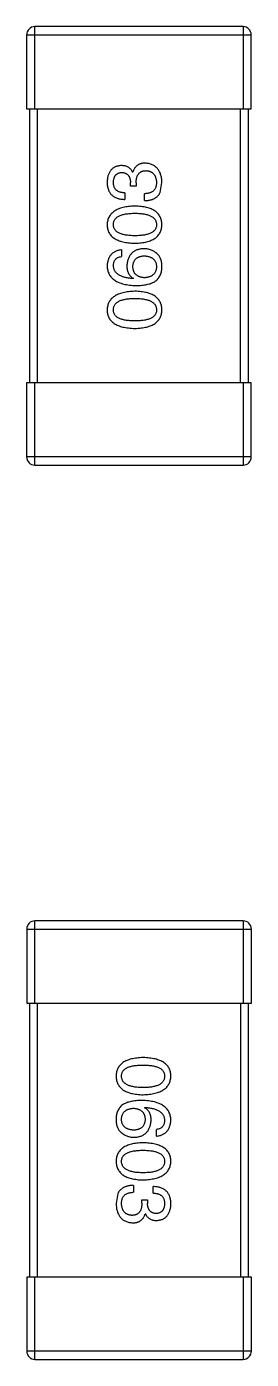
# Model space of a CAD drawing. Header units: inches. Extents: x -36 to 490, y -51 to 98.
# Drawn here: x 399.818 to 400.638, y 5.494 to 10.356 of the extents above; entities that cross this region are included whole.
import ezdxf

# ---------------------------------------------------------------- set-up
doc = ezdxf.new("R2010")
doc.units = ezdxf.units.IN
doc.header["$LTSCALE"] = 1.21
doc.header["$MEASUREMENT"] = 0
doc.layers.get('0').update_dxf_attribs({"linetype": 'CONTINUOUS'})

msp = doc.modelspace()

# ---------------------------------------------------------------- linework, layer by layer
at = {"color": 7, "linetype": 'Continuous'}
for p, q in [((399.8176, 10.3263), (400.6376, 10.3263)), ((399.8176, 10.3263), (399.8176, 10.0563)), ((400.6076, 10.3563), (399.8476, 10.3563)), ((399.8476, 10.0563), (399.8476, 10.3563)), ((400.6076, 10.3563), (400.6076, 10.0563)), ((400.6376, 10.0563), (400.6376, 10.3263)), ((399.8176, 10.0563), (400.6376, 10.0563)), ((399.8276, 10.0563), (399.8276, 9.0563)), ((399.8576, 9.0563), (399.8576, 10.0563)), ((400.5976, 10.0563), (400.5976, 9.0563)), ((400.6276, 9.0563), (400.6276, 10.0563)), ((400.2042, 9.8254), (400.2053, 9.8254)), ((400.1966, 9.774), (400.1966, 9.7871)), ((400.2173, 9.786), (400.2173, 9.774)), ((400.3048, 9.7511), (400.3113, 9.7871)), ((400.1758, 9.75), (400.1758, 9.7259)), ((400.2173, 9.774), (400.1966, 9.774)), ((400.2479, 9.7216), (400.2479, 9.7467)), ((400.1638, 9.5418), (400.1638, 9.5178)), ((400.2075, 9.438), (400.2064, 9.4369)), ((400.6376, 9.0563), (399.8176, 9.0563)), ((399.8176, 9.0563), (399.8176, 8.7863)), ((399.8476, 8.7563), (399.8476, 9.0563)), ((400.6076, 9.0563), (400.6076, 8.7563)), ((400.6376, 8.7863), (400.6376, 9.0563)), ((400.6376, 8.7863), (399.8176, 8.7863)), ((399.8476, 8.7563), (400.6076, 8.7563)), ((399.8178, 7.0636), (400.6378, 7.0636)), ((399.8178, 7.0636), (399.8178, 6.7936)), ((400.6078, 7.0936), (399.8478, 7.0936)), ((399.8478, 6.7936), (399.8478, 7.0936)), ((400.6078, 7.0936), (400.6078, 6.7936)), ((400.6378, 6.7936), (400.6378, 7.0636)), ((399.8178, 6.7936), (400.6378, 6.7936)), ((399.8278, 6.7936), (399.8278, 5.7936)), ((399.8578, 5.7936), (399.8578, 6.7936)), ((400.5978, 6.7936), (400.5978, 5.7936)), ((400.6278, 5.7936), (400.6278, 6.7936)), ((400.2479, 6.4119), (400.249, 6.4129)), ((400.2916, 6.308), (400.2916, 6.3321)), ((400.2075, 6.1283), (400.2075, 6.1032)), ((400.1507, 6.0988), (400.1441, 6.0627)), ((400.2796, 6.0999), (400.2796, 6.1239)), ((400.2381, 6.0758), (400.2588, 6.0758)), ((400.2381, 6.0638), (400.2381, 6.0758)), ((400.2588, 6.0758), (400.2588, 6.0627)), ((400.2512, 6.0245), (400.2501, 6.0245)), ((400.6378, 5.7936), (399.8178, 5.7936)), ((399.8178, 5.7936), (399.8178, 5.5236)), ((399.8478, 5.4936), (399.8478, 5.7936)), ((400.6078, 5.7936), (400.6078, 5.4936)), ((400.6378, 5.5236), (400.6378, 5.7936)), ((400.6378, 5.5236), (399.8178, 5.5236)), ((399.8478, 5.4936), (400.6078, 5.4936))]:
    msp.add_line(p, q, dxfattribs=at)
for centre, start, end in [((399.8476, 10.3263), 90, 180), ((400.6076, 10.3263), 0, 90), ((399.8476, 8.7863), 180, 270), ((400.6076, 8.7863), 270, 0), ((399.8478, 7.0636), 90, 180), ((400.6078, 7.0636), 0, 90), ((399.8478, 5.5236), 180, 270), ((400.6078, 5.5236), 270, 0)]:
    msp.add_arc(centre, 0.03, start, end, dxfattribs=at)
for points, knots in [([(400.1627, 9.8494), (400.1607, 9.8493), (400.1568, 9.8489), (400.1512, 9.8479), (400.1459, 9.8464), (400.1411, 9.8446), (400.1365, 9.8422), (400.1324, 9.8395), (400.1286, 9.8364), (400.1252, 9.8328), (400.1221, 9.8288), (400.1195, 9.8244), (400.1172, 9.8196), (400.1153, 9.8143), (400.1137, 9.8087), (400.1126, 9.8026), (400.1117, 9.7961), (400.1114, 9.7916), (400.1113, 9.7893)], [0, 0, 0, 0, 0.067521, 0.132139, 0.193339, 0.252064, 0.309083, 0.364848, 0.420021, 0.475612, 0.532002, 0.589602, 0.649896, 0.712634, 0.778603, 0.848416, 0.922155, 1, 1, 1, 1]), ([(400.1343, 9.7882), (400.1343, 9.7896), (400.1345, 9.7923), (400.135, 9.7961), (400.1357, 9.7998), (400.1365, 9.8032), (400.1377, 9.8063), (400.139, 9.8092), (400.1406, 9.8118), (400.1424, 9.8142), (400.1444, 9.8164), (400.1467, 9.8182), (400.1492, 9.8199), (400.1519, 9.8213), (400.1548, 9.8224), (400.158, 9.8233), (400.1614, 9.824), (400.1637, 9.8242), (400.1649, 9.8243)], [0, 0, 0, 0, 0.078051, 0.151197, 0.220412, 0.286742, 0.34933, 0.409464, 0.467368, 0.52298, 0.578639, 0.633998, 0.690142, 0.746855, 0.805868, 0.867776, 0.932345, 1, 1, 1, 1]), ([(400.2042, 9.8254), (400.2033, 9.8273), (400.2014, 9.831), (400.1977, 9.836), (400.1934, 9.8402), (400.1884, 9.8436), (400.1828, 9.8462), (400.1767, 9.8481), (400.1699, 9.8492), (400.1651, 9.8494), (400.1627, 9.8494)], [0, 0, 0, 0, 0.125227, 0.244792, 0.361427, 0.478215, 0.59667, 0.722058, 0.856314, 1, 1, 1, 1]), ([(400.1649, 9.8243), (400.1661, 9.8242), (400.1685, 9.8241), (400.172, 9.8236), (400.1753, 9.8227), (400.1783, 9.8216), (400.1811, 9.8203), (400.1837, 9.8186), (400.1861, 9.8167), (400.1882, 9.8145), (400.19, 9.812), (400.1917, 9.8093), (400.1931, 9.8063), (400.1943, 9.803), (400.1952, 9.7994), (400.1959, 9.7955), (400.1964, 9.7914), (400.1965, 9.7886), (400.1966, 9.7871)], [0, 0, 0, 0, 0.067741, 0.131599, 0.192143, 0.249977, 0.306453, 0.361639, 0.416449, 0.471489, 0.527582, 0.584873, 0.644974, 0.70814, 0.77492, 0.845909, 0.920585, 1, 1, 1, 1]), ([(400.2501, 9.8582), (400.2487, 9.8582), (400.2459, 9.8581), (400.2418, 9.8577), (400.2379, 9.8571), (400.2343, 9.8562), (400.2307, 9.855), (400.2274, 9.8536), (400.2243, 9.8519), (400.2214, 9.85), (400.2187, 9.8479), (400.2162, 9.8454), (400.2139, 9.8427), (400.2117, 9.8397), (400.2098, 9.8365), (400.2081, 9.8331), (400.2066, 9.8293), (400.2058, 9.8267), (400.2053, 9.8254)], [0, 0, 0, 0, 0.071215, 0.138707, 0.20396, 0.266995, 0.327734, 0.387609, 0.445602, 0.503345, 0.561136, 0.618597, 0.677672, 0.738255, 0.799989, 0.863961, 0.930555, 1, 1, 1, 1]), ([(400.2173, 9.786), (400.2174, 9.7879), (400.2174, 9.7914), (400.2179, 9.7964), (400.2185, 9.8012), (400.2195, 9.8056), (400.2208, 9.8096), (400.2223, 9.8133), (400.2242, 9.8167), (400.2263, 9.8197), (400.2287, 9.8223), (400.2314, 9.8246), (400.2344, 9.8266), (400.2376, 9.8281), (400.2412, 9.8294), (400.245, 9.8302), (400.2491, 9.8308), (400.252, 9.8308), (400.2534, 9.8309)], [0, 0, 0, 0, 0.082495, 0.159728, 0.232496, 0.300725, 0.365163, 0.425859, 0.483728, 0.538892, 0.592921, 0.646195, 0.699968, 0.754746, 0.811387, 0.870806, 0.933482, 1, 1, 1, 1]), ([(400.3113, 9.7871), (400.3112, 9.7899), (400.311, 9.7952), (400.31, 9.803), (400.3086, 9.8102), (400.3068, 9.8169), (400.3046, 9.8231), (400.3018, 9.8289), (400.2987, 9.8341), (400.2951, 9.8388), (400.291, 9.843), (400.2864, 9.8467), (400.2815, 9.85), (400.2761, 9.8526), (400.2702, 9.8548), (400.2639, 9.8565), (400.2572, 9.8577), (400.2525, 9.858), (400.2501, 9.8582)], [0, 0, 0, 0, 0.078078, 0.151942, 0.221594, 0.28726, 0.350176, 0.409768, 0.467648, 0.523784, 0.578904, 0.634014, 0.689819, 0.746826, 0.805875, 0.867063, 0.931764, 1, 1, 1, 1]), ([(400.2534, 9.8309), (400.2549, 9.8307), (400.2577, 9.8305), (400.2619, 9.8298), (400.2657, 9.8288), (400.2693, 9.8274), (400.2726, 9.8258), (400.2757, 9.8239), (400.2785, 9.8216), (400.2811, 9.8192), (400.2834, 9.8163), (400.2853, 9.8132), (400.2871, 9.8097), (400.2885, 9.806), (400.2897, 9.802), (400.2906, 9.7977), (400.2913, 9.7931), (400.2916, 9.7899), (400.2917, 9.7882)], [0, 0, 0, 0, 0.068514, 0.133941, 0.195994, 0.255362, 0.312994, 0.369441, 0.424687, 0.480522, 0.537148, 0.594801, 0.654411, 0.716817, 0.781981, 0.850498, 0.923306, 1, 1, 1, 1]), ([(400.1113, 9.7893), (400.1114, 9.7868), (400.1116, 9.7819), (400.1125, 9.7748), (400.1138, 9.7682), (400.1157, 9.7621), (400.118, 9.7564), (400.1208, 9.7512), (400.1241, 9.7465), (400.1279, 9.7423), (400.1322, 9.7385), (400.137, 9.7352), (400.1423, 9.7325), (400.1481, 9.7302), (400.1543, 9.7284), (400.1611, 9.727), (400.1683, 9.7262), (400.1732, 9.726), (400.1758, 9.7259)], [0, 0, 0, 0, 0.073232, 0.142595, 0.207997, 0.270074, 0.329156, 0.386529, 0.441846, 0.496976, 0.551877, 0.607941, 0.665637, 0.725446, 0.788542, 0.855101, 0.925196, 1, 1, 1, 1]), ([(400.1758, 9.75), (400.1741, 9.75), (400.1709, 9.7502), (400.1662, 9.7508), (400.1618, 9.7515), (400.1577, 9.7527), (400.1539, 9.7541), (400.1505, 9.7558), (400.1474, 9.7578), (400.1446, 9.76), (400.1421, 9.7626), (400.1401, 9.7654), (400.1382, 9.7685), (400.1368, 9.7719), (400.1357, 9.7756), (400.1349, 9.7796), (400.1344, 9.7838), (400.1343, 9.7867), (400.1343, 9.7882)], [0, 0, 0, 0, 0.078134, 0.15164, 0.221358, 0.286689, 0.348614, 0.407697, 0.464247, 0.520153, 0.574432, 0.629291, 0.684538, 0.742032, 0.801329, 0.863637, 0.930123, 1, 1, 1, 1]), ([(400.2917, 9.7882), (400.2916, 9.7866), (400.2916, 9.7834), (400.291, 9.7788), (400.2902, 9.7745), (400.289, 9.7705), (400.2875, 9.7668), (400.2856, 9.7634), (400.2833, 9.7603), (400.2808, 9.7576), (400.2778, 9.7551), (400.2746, 9.753), (400.271, 9.7511), (400.267, 9.7496), (400.2627, 9.7484), (400.2581, 9.7475), (400.2531, 9.7469), (400.2497, 9.7468), (400.2479, 9.7467)], [0, 0, 0, 0, 0.071272, 0.13882, 0.201858, 0.262757, 0.320043, 0.376709, 0.431462, 0.486034, 0.541209, 0.597703, 0.65589, 0.717768, 0.782056, 0.850407, 0.92277, 1, 1, 1, 1]), ([(400.2479, 9.7216), (400.2497, 9.7216), (400.2532, 9.7218), (400.2583, 9.7222), (400.2632, 9.7229), (400.2678, 9.7238), (400.2722, 9.7249), (400.2764, 9.7261), (400.2803, 9.7277), (400.284, 9.7294), (400.2874, 9.7314), (400.2907, 9.7335), (400.2936, 9.7359), (400.2963, 9.7385), (400.2988, 9.7413), (400.3011, 9.7444), (400.3031, 9.7476), (400.3042, 9.7499), (400.3048, 9.7511)], [0, 0, 0, 0, 0.078937, 0.154495, 0.226898, 0.296844, 0.363348, 0.427781, 0.48946, 0.549586, 0.607902, 0.664733, 0.720805, 0.776157, 0.831175, 0.886736, 0.943094, 1, 1, 1, 1]), ([(400.213, 9.7016), (400.209, 9.7015), (400.2011, 9.7011), (400.1898, 9.7), (400.1793, 9.6984), (400.1695, 9.6963), (400.1605, 9.6938), (400.1522, 9.6908), (400.1446, 9.6873), (400.1379, 9.6832), (400.1318, 9.6787), (400.1266, 9.6738), (400.1221, 9.6683), (400.1184, 9.6624), (400.1154, 9.6559), (400.1132, 9.649), (400.1118, 9.6416), (400.1115, 9.6365), (400.1113, 9.6339)], [0, 0, 0, 0, 0.088475, 0.171606, 0.249595, 0.322626, 0.391327, 0.455765, 0.516374, 0.573675, 0.628522, 0.681161, 0.732559, 0.783563, 0.83504, 0.887639, 0.942585, 1, 1, 1, 1]), ([(400.3113, 9.6339), (400.3112, 9.6365), (400.311, 9.6417), (400.3097, 9.6492), (400.3077, 9.6562), (400.3049, 9.6628), (400.3014, 9.6688), (400.2971, 9.6743), (400.292, 9.6793), (400.2862, 9.6838), (400.2796, 9.6878), (400.2723, 9.6913), (400.2642, 9.6943), (400.2554, 9.6967), (400.2459, 9.6988), (400.2356, 9.7002), (400.2245, 9.7012), (400.2169, 9.7015), (400.213, 9.7016)], [0, 0, 0, 0, 0.059134, 0.115603, 0.169236, 0.221572, 0.273254, 0.32474, 0.377319, 0.431815, 0.488555, 0.548609, 0.612242, 0.680182, 0.75251, 0.829782, 0.91231, 1, 1, 1, 1]), ([(400.1113, 9.6339), (400.1115, 9.6312), (400.1117, 9.6261), (400.113, 9.6185), (400.1151, 9.6116), (400.1179, 9.605), (400.1216, 9.599), (400.1261, 9.5935), (400.1313, 9.5885), (400.1373, 9.584), (400.1441, 9.58), (400.1517, 9.5765), (400.16, 9.5735), (400.1691, 9.571), (400.179, 9.569), (400.1896, 9.5676), (400.201, 9.5665), (400.2089, 9.5663), (400.213, 9.5661)], [0, 0, 0, 0, 0.057911, 0.113262, 0.165956, 0.217443, 0.268511, 0.319665, 0.372, 0.426129, 0.483365, 0.543779, 0.607756, 0.676562, 0.749704, 0.827713, 0.911177, 1, 1, 1, 1]), ([(400.1343, 9.6339), (400.1344, 9.6356), (400.1345, 9.6388), (400.1354, 9.6436), (400.1369, 9.648), (400.1391, 9.6522), (400.1419, 9.6559), (400.1453, 9.6593), (400.1494, 9.6624), (400.154, 9.6652), (400.1593, 9.6676), (400.1651, 9.6697), (400.1716, 9.6715), (400.1787, 9.6729), (400.1864, 9.674), (400.1947, 9.6748), (400.2036, 9.6753), (400.2098, 9.6754), (400.213, 9.6754)], [0, 0, 0, 0, 0.050604, 0.098688, 0.145699, 0.191791, 0.238625, 0.286717, 0.337546, 0.391814, 0.449755, 0.512106, 0.579685, 0.652048, 0.730262, 0.814146, 0.904281, 1, 1, 1, 1]), ([(400.213, 9.5935), (400.2098, 9.5935), (400.2036, 9.5935), (400.1947, 9.594), (400.1864, 9.5948), (400.1787, 9.5958), (400.1716, 9.5973), (400.1651, 9.599), (400.1593, 9.601), (400.154, 9.6034), (400.1494, 9.6061), (400.1453, 9.6091), (400.1419, 9.6125), (400.1391, 9.6161), (400.1369, 9.6201), (400.1354, 9.6244), (400.1345, 9.6291), (400.1344, 9.6323), (400.1343, 9.6339)], [0, 0, 0, 0, 0.096452, 0.187278, 0.271765, 0.350519, 0.423437, 0.491321, 0.554011, 0.612224, 0.666281, 0.717003, 0.764884, 0.811423, 0.856783, 0.902993, 0.950236, 1, 1, 1, 1]), ([(400.213, 9.6754), (400.2161, 9.6754), (400.2222, 9.6753), (400.231, 9.6748), (400.2392, 9.674), (400.2468, 9.6729), (400.2539, 9.6715), (400.2603, 9.6697), (400.2661, 9.6676), (400.2714, 9.6652), (400.276, 9.6624), (400.2801, 9.6593), (400.2836, 9.6559), (400.2864, 9.6521), (400.2887, 9.648), (400.2903, 9.6436), (400.2913, 9.6388), (400.2916, 9.6356), (400.2917, 9.6339)], [0, 0, 0, 0, 0.094834, 0.184067, 0.267029, 0.344713, 0.417334, 0.484367, 0.546941, 0.604717, 0.65953, 0.710539, 0.759381, 0.806382, 0.853027, 0.900623, 0.949121, 1, 1, 1, 1]), ([(400.213, 9.5661), (400.2169, 9.5663), (400.2245, 9.5665), (400.2356, 9.5676), (400.2459, 9.569), (400.2554, 9.571), (400.2642, 9.5735), (400.2723, 9.5765), (400.2796, 9.58), (400.2862, 9.584), (400.292, 9.5885), (400.2971, 9.5935), (400.3014, 9.599), (400.3049, 9.605), (400.3077, 9.6116), (400.3097, 9.6186), (400.311, 9.6261), (400.3112, 9.6312), (400.3113, 9.6339)], [0, 0, 0, 0, 0.087693, 0.170223, 0.247496, 0.319826, 0.387768, 0.451403, 0.511459, 0.568358, 0.622671, 0.675251, 0.726739, 0.778422, 0.830759, 0.884394, 0.940865, 1, 1, 1, 1]), ([(400.2917, 9.6339), (400.2916, 9.6323), (400.2915, 9.6291), (400.2906, 9.6244), (400.289, 9.6201), (400.2868, 9.6161), (400.284, 9.6124), (400.2806, 9.6091), (400.2766, 9.6061), (400.2719, 9.6034), (400.2667, 9.601), (400.2608, 9.599), (400.2543, 9.5973), (400.2472, 9.5958), (400.2395, 9.5948), (400.2312, 9.594), (400.2223, 9.5935), (400.2161, 9.5935), (400.213, 9.5935)], [0, 0, 0, 0, 0.049766, 0.097012, 0.143225, 0.188786, 0.235079, 0.282962, 0.333687, 0.387747, 0.445963, 0.508657, 0.576545, 0.649868, 0.72822, 0.812712, 0.903543, 1, 1, 1, 1]), ([(400.1638, 9.5418), (400.1618, 9.5416), (400.1579, 9.5411), (400.1523, 9.5398), (400.147, 9.5383), (400.1421, 9.5363), (400.1375, 9.5339), (400.1333, 9.5312), (400.1295, 9.5281), (400.126, 9.5247), (400.1229, 9.5209), (400.1201, 9.5167), (400.1177, 9.5121), (400.1157, 9.5072), (400.1141, 9.5019), (400.1128, 9.4962), (400.1119, 9.4902), (400.1115, 9.486), (400.1113, 9.4839)], [0, 0, 0, 0, 0.06947, 0.136096, 0.199592, 0.260665, 0.319672, 0.377156, 0.433415, 0.489984, 0.546535, 0.604276, 0.663499, 0.725182, 0.788953, 0.855683, 0.926216, 1, 1, 1, 1]), ([(400.2458, 9.5462), (400.2434, 9.5461), (400.2388, 9.5459), (400.2322, 9.5449), (400.226, 9.5434), (400.2202, 9.5416), (400.2148, 9.5393), (400.2098, 9.5365), (400.2053, 9.5333), (400.2012, 9.5296), (400.1975, 9.5254), (400.1941, 9.5209), (400.1913, 9.5158), (400.1889, 9.5103), (400.1869, 9.5044), (400.1853, 9.4979), (400.1841, 9.4911), (400.1837, 9.4864), (400.1835, 9.4839)], [0, 0, 0, 0, 0.071527, 0.139094, 0.20346, 0.264939, 0.323904, 0.381383, 0.437591, 0.493343, 0.549401, 0.606085, 0.664838, 0.725424, 0.788712, 0.855452, 0.925772, 1, 1, 1, 1]), ([(400.2949, 9.5265), (400.2932, 9.5281), (400.2898, 9.5312), (400.2842, 9.5352), (400.2784, 9.5386), (400.2723, 9.5414), (400.266, 9.5436), (400.2595, 9.5451), (400.2527, 9.546), (400.2481, 9.5461), (400.2458, 9.5462)], [0, 0, 0, 0, 0.129393, 0.255335, 0.378531, 0.500878, 0.622934, 0.746191, 0.87096, 1, 1, 1, 1]), ([(400.1113, 9.4839), (400.1115, 9.4811), (400.1118, 9.4756), (400.1133, 9.4676), (400.1156, 9.4601), (400.1186, 9.4531), (400.1225, 9.4467), (400.1272, 9.4408), (400.1327, 9.4355), (400.139, 9.4308), (400.146, 9.4265), (400.1539, 9.4228), (400.1625, 9.4196), (400.172, 9.417), (400.1822, 9.4148), (400.1932, 9.4133), (400.205, 9.4122), (400.2131, 9.4119), (400.2173, 9.4118)], [0, 0, 0, 0, 0.058957, 0.115262, 0.16907, 0.221312, 0.273147, 0.324961, 0.377649, 0.432026, 0.488925, 0.549039, 0.612912, 0.680653, 0.753056, 0.830314, 0.912483, 1, 1, 1, 1]), ([(400.1343, 9.4839), (400.1344, 9.4862), (400.1345, 9.4905), (400.1359, 9.4966), (400.1383, 9.502), (400.1415, 9.5068), (400.1458, 9.5107), (400.1509, 9.5139), (400.157, 9.5163), (400.1615, 9.5173), (400.1638, 9.5178)], [0, 0, 0, 0, 0.136586, 0.261496, 0.378089, 0.490612, 0.605522, 0.725767, 0.8561, 1, 1, 1, 1]), ([(400.2064, 9.4369), (400.2036, 9.4371), (400.1981, 9.4375), (400.1901, 9.4385), (400.1827, 9.4398), (400.1758, 9.4414), (400.1694, 9.4433), (400.1636, 9.4455), (400.1582, 9.4479), (400.1534, 9.4507), (400.1492, 9.4539), (400.1454, 9.4572), (400.1422, 9.4609), (400.1396, 9.465), (400.1373, 9.4693), (400.1358, 9.4739), (400.1347, 9.4788), (400.1344, 9.4822), (400.1343, 9.4839)], [0, 0, 0, 0, 0.089218, 0.173709, 0.252753, 0.326963, 0.397099, 0.462534, 0.524018, 0.582178, 0.637235, 0.689955, 0.741228, 0.791618, 0.841661, 0.892925, 0.945259, 1, 1, 1, 1]), ([(400.1835, 9.4839), (400.1835, 9.4813), (400.1836, 9.4762), (400.1848, 9.4689), (400.1867, 9.4622), (400.1893, 9.456), (400.1927, 9.4505), (400.1969, 9.4456), (400.2018, 9.4414), (400.2056, 9.4392), (400.2075, 9.438)], [0, 0, 0, 0, 0.144617, 0.279572, 0.40596, 0.526097, 0.64389, 0.760003, 0.877724, 1, 1, 1, 1]), ([(400.2053, 9.4806), (400.2054, 9.4821), (400.2055, 9.4851), (400.2062, 9.4893), (400.207, 9.4933), (400.2082, 9.497), (400.2098, 9.5004), (400.2116, 9.5036), (400.2138, 9.5065), (400.2162, 9.5091), (400.219, 9.5114), (400.222, 9.5135), (400.2255, 9.5153), (400.2291, 9.5168), (400.2331, 9.518), (400.2374, 9.519), (400.242, 9.5196), (400.2452, 9.5199), (400.2469, 9.52)], [0, 0, 0, 0, 0.069884, 0.136529, 0.199638, 0.259844, 0.317774, 0.374356, 0.430026, 0.485148, 0.5409, 0.597889, 0.657472, 0.718614, 0.783613, 0.85129, 0.923712, 1, 1, 1, 1]), ([(400.2469, 9.52), (400.2486, 9.5199), (400.2519, 9.5197), (400.2568, 9.519), (400.2614, 9.518), (400.2656, 9.5169), (400.2695, 9.5154), (400.2731, 9.5137), (400.2764, 9.5117), (400.2794, 9.5094), (400.2821, 9.5069), (400.2844, 9.5041), (400.2864, 9.501), (400.2881, 9.4976), (400.2895, 9.494), (400.2906, 9.4902), (400.2913, 9.486), (400.2915, 9.4832), (400.2917, 9.4817)], [0, 0, 0, 0, 0.078863, 0.153308, 0.223539, 0.289857, 0.35341, 0.413572, 0.471721, 0.528235, 0.584279, 0.638781, 0.69466, 0.751251, 0.809198, 0.869697, 0.933318, 1, 1, 1, 1]), ([(400.3113, 9.4774), (400.3114, 9.4802), (400.3115, 9.4856), (400.3108, 9.4934), (400.3097, 9.5005), (400.3079, 9.5071), (400.3056, 9.5129), (400.3026, 9.5181), (400.2992, 9.5228), (400.2963, 9.5253), (400.2949, 9.5265)], [0, 0, 0, 0, 0.156782, 0.301945, 0.436395, 0.561474, 0.678489, 0.78853, 0.894967, 1, 1, 1, 1]), ([(400.2479, 9.4402), (400.2463, 9.4403), (400.243, 9.4405), (400.2383, 9.4412), (400.2338, 9.4422), (400.2297, 9.4435), (400.226, 9.445), (400.2225, 9.4469), (400.2193, 9.4489), (400.2165, 9.4514), (400.214, 9.454), (400.2118, 9.457), (400.2098, 9.4602), (400.2083, 9.4638), (400.2071, 9.4676), (400.2061, 9.4717), (400.2055, 9.4761), (400.2054, 9.4791), (400.2053, 9.4806)], [0, 0, 0, 0, 0.076072, 0.148369, 0.216753, 0.281358, 0.342792, 0.401604, 0.458929, 0.514444, 0.569818, 0.625343, 0.681554, 0.739608, 0.800134, 0.863477, 0.929547, 1, 1, 1, 1]), ([(400.2917, 9.4817), (400.2916, 9.4801), (400.2915, 9.477), (400.2908, 9.4725), (400.2899, 9.4683), (400.2886, 9.4644), (400.287, 9.4608), (400.285, 9.4574), (400.2828, 9.4544), (400.2802, 9.4517), (400.2773, 9.4491), (400.274, 9.447), (400.2705, 9.4451), (400.2666, 9.4435), (400.2624, 9.4423), (400.2579, 9.4413), (400.253, 9.4405), (400.2497, 9.4403), (400.2479, 9.4402)], [0, 0, 0, 0, 0.070403, 0.137196, 0.200053, 0.260887, 0.31876, 0.37535, 0.430743, 0.485927, 0.541678, 0.598832, 0.657726, 0.719441, 0.783504, 0.851852, 0.923533, 1, 1, 1, 1]), ([(400.2851, 9.426), (400.2871, 9.4275), (400.2911, 9.4304), (400.2962, 9.4356), (400.3007, 9.4413), (400.3044, 9.4475), (400.3073, 9.4543), (400.3094, 9.4615), (400.3109, 9.4693), (400.3112, 9.4746), (400.3113, 9.4774)], [0, 0, 0, 0, 0.125033, 0.246266, 0.36603, 0.485265, 0.606781, 0.732144, 0.862551, 1, 1, 1, 1]), ([(400.213, 9.3908), (400.209, 9.3906), (400.2011, 9.3903), (400.1898, 9.3891), (400.1793, 9.3875), (400.1695, 9.3855), (400.1605, 9.3829), (400.1522, 9.3799), (400.1446, 9.3764), (400.1379, 9.3724), (400.1318, 9.3679), (400.1266, 9.3629), (400.1221, 9.3574), (400.1184, 9.3515), (400.1154, 9.345), (400.1132, 9.3381), (400.1118, 9.3307), (400.1115, 9.3256), (400.1113, 9.323)], [0, 0, 0, 0, 0.088475, 0.171606, 0.249595, 0.322626, 0.391327, 0.455765, 0.516374, 0.573675, 0.628522, 0.681161, 0.732559, 0.783563, 0.83504, 0.887639, 0.942585, 1, 1, 1, 1]), ([(400.3113, 9.323), (400.3112, 9.3257), (400.311, 9.3308), (400.3097, 9.3384), (400.3077, 9.3454), (400.3049, 9.3519), (400.3014, 9.3579), (400.2971, 9.3634), (400.292, 9.3684), (400.2862, 9.3729), (400.2796, 9.3769), (400.2723, 9.3804), (400.2642, 9.3834), (400.2554, 9.3859), (400.2459, 9.3879), (400.2356, 9.3894), (400.2245, 9.3904), (400.2169, 9.3906), (400.213, 9.3908)], [0, 0, 0, 0, 0.059134, 0.115603, 0.169236, 0.221572, 0.273254, 0.32474, 0.377319, 0.431815, 0.488555, 0.548609, 0.612242, 0.680182, 0.75251, 0.829782, 0.91231, 1, 1, 1, 1]), ([(400.2173, 9.4118), (400.2209, 9.4118), (400.2278, 9.4119), (400.2378, 9.4126), (400.2472, 9.4136), (400.256, 9.4152), (400.2642, 9.4172), (400.2718, 9.4196), (400.2787, 9.4225), (400.283, 9.4249), (400.2851, 9.426)], [0, 0, 0, 0, 0.151498, 0.29521, 0.430242, 0.557137, 0.677306, 0.790845, 0.898111, 1, 1, 1, 1]), ([(400.1343, 9.323), (400.1344, 9.3247), (400.1345, 9.328), (400.1354, 9.3327), (400.1369, 9.3372), (400.1391, 9.3413), (400.1419, 9.345), (400.1453, 9.3485), (400.1494, 9.3515), (400.154, 9.3543), (400.1593, 9.3567), (400.1651, 9.3589), (400.1716, 9.3606), (400.1787, 9.3621), (400.1864, 9.3632), (400.1947, 9.364), (400.2036, 9.3645), (400.2098, 9.3645), (400.213, 9.3646)], [0, 0, 0, 0, 0.050604, 0.098688, 0.145699, 0.191791, 0.238625, 0.286717, 0.337546, 0.391814, 0.449755, 0.512106, 0.579685, 0.652048, 0.730262, 0.814146, 0.904281, 1, 1, 1, 1]), ([(400.213, 9.3646), (400.2161, 9.3645), (400.2222, 9.3645), (400.231, 9.364), (400.2392, 9.3632), (400.2468, 9.3621), (400.2539, 9.3606), (400.2603, 9.3588), (400.2661, 9.3568), (400.2714, 9.3543), (400.276, 9.3516), (400.2801, 9.3484), (400.2836, 9.345), (400.2864, 9.3413), (400.2887, 9.3372), (400.2903, 9.3327), (400.2913, 9.328), (400.2916, 9.3247), (400.2917, 9.323)], [0, 0, 0, 0, 0.094834, 0.184067, 0.267029, 0.344713, 0.417334, 0.484367, 0.546941, 0.604717, 0.65953, 0.710539, 0.759381, 0.806382, 0.853027, 0.900623, 0.949121, 1, 1, 1, 1]), ([(400.1113, 9.323), (400.1115, 9.3204), (400.1117, 9.3152), (400.113, 9.3077), (400.1151, 9.3007), (400.1179, 9.2941), (400.1216, 9.2881), (400.1261, 9.2826), (400.1313, 9.2776), (400.1373, 9.2731), (400.1441, 9.2691), (400.1517, 9.2657), (400.16, 9.2626), (400.1691, 9.2602), (400.179, 9.2581), (400.1896, 9.2567), (400.201, 9.2557), (400.2089, 9.2554), (400.213, 9.2553)], [0, 0, 0, 0, 0.057911, 0.113262, 0.165956, 0.217443, 0.268511, 0.319665, 0.372, 0.426129, 0.483365, 0.543779, 0.607756, 0.676562, 0.749704, 0.827713, 0.911177, 1, 1, 1, 1]), ([(400.213, 9.2826), (400.2098, 9.2826), (400.2036, 9.2827), (400.1947, 9.2832), (400.1864, 9.2839), (400.1787, 9.285), (400.1716, 9.2865), (400.1651, 9.2881), (400.1593, 9.2902), (400.154, 9.2926), (400.1494, 9.2952), (400.1453, 9.2982), (400.1419, 9.3016), (400.1391, 9.3052), (400.1369, 9.3092), (400.1354, 9.3135), (400.1345, 9.3182), (400.1344, 9.3214), (400.1343, 9.323)], [0, 0, 0, 0, 0.096452, 0.187278, 0.271765, 0.350519, 0.423437, 0.491321, 0.554011, 0.612224, 0.666281, 0.717003, 0.764884, 0.811423, 0.856783, 0.902993, 0.950236, 1, 1, 1, 1]), ([(400.213, 9.2553), (400.2169, 9.2554), (400.2245, 9.2557), (400.2356, 9.2567), (400.2459, 9.2581), (400.2554, 9.2602), (400.2642, 9.2627), (400.2723, 9.2657), (400.2796, 9.2691), (400.2862, 9.2731), (400.292, 9.2776), (400.2971, 9.2826), (400.3014, 9.2881), (400.3049, 9.2942), (400.3077, 9.3007), (400.3097, 9.3077), (400.311, 9.3152), (400.3112, 9.3204), (400.3113, 9.323)], [0, 0, 0, 0, 0.087693, 0.170223, 0.247496, 0.319826, 0.387768, 0.451403, 0.511459, 0.568358, 0.622671, 0.675251, 0.726739, 0.778422, 0.830759, 0.884394, 0.940865, 1, 1, 1, 1]), ([(400.2917, 9.323), (400.2916, 9.3214), (400.2915, 9.3182), (400.2906, 9.3136), (400.289, 9.3092), (400.2868, 9.3053), (400.284, 9.3016), (400.2806, 9.2982), (400.2766, 9.2952), (400.2719, 9.2926), (400.2667, 9.2902), (400.2608, 9.2881), (400.2543, 9.2865), (400.2472, 9.285), (400.2395, 9.2839), (400.2312, 9.2832), (400.2223, 9.2827), (400.2161, 9.2826), (400.213, 9.2826)], [0, 0, 0, 0, 0.049766, 0.097012, 0.143225, 0.188786, 0.235079, 0.282962, 0.333687, 0.387747, 0.445963, 0.508657, 0.576545, 0.649868, 0.72822, 0.812712, 0.903543, 1, 1, 1, 1]), ([(400.2425, 6.5946), (400.2385, 6.5945), (400.2309, 6.5942), (400.2199, 6.5932), (400.2095, 6.5917), (400.2, 6.5897), (400.1912, 6.5872), (400.1831, 6.5842), (400.1758, 6.5808), (400.1693, 6.5767), (400.1634, 6.5723), (400.1583, 6.5673), (400.154, 6.5617), (400.1505, 6.5557), (400.1478, 6.5492), (400.1457, 6.5422), (400.1445, 6.5347), (400.1442, 6.5295), (400.1441, 6.5268)], [0, 0, 0, 0, 0.087693, 0.170223, 0.247496, 0.319826, 0.387768, 0.451403, 0.511459, 0.568358, 0.622671, 0.675251, 0.726739, 0.778422, 0.830759, 0.884394, 0.940865, 1, 1, 1, 1]), ([(400.1638, 6.5268), (400.1638, 6.5285), (400.164, 6.5317), (400.1649, 6.5363), (400.1664, 6.5406), (400.1686, 6.5446), (400.1714, 6.5483), (400.1748, 6.5516), (400.1789, 6.5546), (400.1835, 6.5573), (400.1888, 6.5597), (400.1946, 6.5618), (400.2011, 6.5634), (400.2082, 6.5649), (400.2159, 6.566), (400.2242, 6.5667), (400.2331, 6.5672), (400.2393, 6.5673), (400.2425, 6.5673)], [0, 0, 0, 0, 0.049766, 0.097012, 0.143225, 0.188786, 0.235079, 0.282962, 0.333687, 0.387747, 0.445963, 0.508657, 0.576545, 0.649868, 0.72822, 0.812712, 0.903543, 1, 1, 1, 1]), ([(400.3441, 6.5268), (400.344, 6.5295), (400.3437, 6.5347), (400.3425, 6.5422), (400.3403, 6.5492), (400.3375, 6.5557), (400.3338, 6.5618), (400.3294, 6.5673), (400.3241, 6.5723), (400.3181, 6.5767), (400.3113, 6.5808), (400.3038, 6.5842), (400.2954, 6.5872), (400.2863, 6.5897), (400.2765, 6.5917), (400.2658, 6.5932), (400.2544, 6.5942), (400.2465, 6.5945), (400.2425, 6.5946)], [0, 0, 0, 0, 0.057911, 0.113262, 0.165956, 0.217443, 0.268511, 0.319665, 0.372, 0.426129, 0.483365, 0.543779, 0.607756, 0.676562, 0.749704, 0.827713, 0.911177, 1, 1, 1, 1]), ([(400.2425, 6.5673), (400.2456, 6.5673), (400.2518, 6.5672), (400.2607, 6.5667), (400.269, 6.566), (400.2767, 6.5649), (400.2838, 6.5634), (400.2903, 6.5618), (400.2961, 6.5597), (400.3014, 6.5573), (400.306, 6.5546), (400.3101, 6.5516), (400.3135, 6.5483), (400.3163, 6.5446), (400.3185, 6.5406), (400.3201, 6.5363), (400.321, 6.5317), (400.3211, 6.5285), (400.3211, 6.5268)], [0, 0, 0, 0, 0.096452, 0.187278, 0.271765, 0.350519, 0.423437, 0.491321, 0.554011, 0.612224, 0.666281, 0.717003, 0.764884, 0.811423, 0.856783, 0.902993, 0.950236, 1, 1, 1, 1]), ([(400.1441, 6.5268), (400.1442, 6.5242), (400.1445, 6.519), (400.1457, 6.5115), (400.1478, 6.5045), (400.1505, 6.498), (400.154, 6.492), (400.1583, 6.4864), (400.1634, 6.4814), (400.1692, 6.4769), (400.1758, 6.4729), (400.1831, 6.4695), (400.1912, 6.4665), (400.2, 6.464), (400.2095, 6.462), (400.2199, 6.4605), (400.2309, 6.4595), (400.2385, 6.4592), (400.2425, 6.4591)], [0, 0, 0, 0, 0.059134, 0.115603, 0.169236, 0.221572, 0.273254, 0.32474, 0.377319, 0.431815, 0.488555, 0.548609, 0.612242, 0.680182, 0.75251, 0.829782, 0.91231, 1, 1, 1, 1]), ([(400.2425, 6.4853), (400.2393, 6.4853), (400.2332, 6.4854), (400.2244, 6.4859), (400.2162, 6.4867), (400.2086, 6.4878), (400.2016, 6.4892), (400.1951, 6.491), (400.1893, 6.4931), (400.184, 6.4956), (400.1794, 6.4983), (400.1753, 6.5014), (400.1718, 6.5048), (400.169, 6.5086), (400.1668, 6.5127), (400.1651, 6.5171), (400.1641, 6.5219), (400.1639, 6.5252), (400.1638, 6.5268)], [0, 0, 0, 0, 0.094834, 0.184067, 0.267029, 0.344713, 0.417334, 0.484367, 0.546941, 0.604717, 0.65953, 0.710539, 0.759381, 0.806382, 0.853027, 0.900623, 0.949121, 1, 1, 1, 1]), ([(400.2425, 6.4591), (400.2465, 6.4593), (400.2543, 6.4596), (400.2656, 6.4607), (400.2761, 6.4624), (400.2859, 6.4644), (400.295, 6.4669), (400.3033, 6.47), (400.3108, 6.4735), (400.3176, 6.4775), (400.3236, 6.482), (400.3289, 6.487), (400.3334, 6.4924), (400.3371, 6.4984), (400.34, 6.5048), (400.3422, 6.5117), (400.3436, 6.5191), (400.3439, 6.5242), (400.3441, 6.5268)], [0, 0, 0, 0, 0.088475, 0.171606, 0.249595, 0.322626, 0.391327, 0.455765, 0.516374, 0.573675, 0.628522, 0.681161, 0.732559, 0.783563, 0.83504, 0.887639, 0.942585, 1, 1, 1, 1]), ([(400.3211, 6.5268), (400.3211, 6.5252), (400.321, 6.5219), (400.3201, 6.5171), (400.3185, 6.5127), (400.3163, 6.5086), (400.3135, 6.5049), (400.3101, 6.5014), (400.306, 6.4983), (400.3014, 6.4955), (400.2961, 6.4931), (400.2903, 6.491), (400.2838, 6.4893), (400.2767, 6.4878), (400.269, 6.4867), (400.2607, 6.4859), (400.2518, 6.4854), (400.2456, 6.4853), (400.2425, 6.4853)], [0, 0, 0, 0, 0.050604, 0.098688, 0.145699, 0.191791, 0.238625, 0.286717, 0.337546, 0.391814, 0.449755, 0.512106, 0.579685, 0.652048, 0.730262, 0.814146, 0.904281, 1, 1, 1, 1]), ([(400.1703, 6.4239), (400.1683, 6.4224), (400.1643, 6.4195), (400.1592, 6.4142), (400.1547, 6.4085), (400.1511, 6.4023), (400.1481, 6.3956), (400.146, 6.3883), (400.1446, 6.3806), (400.1443, 6.3753), (400.1441, 6.3725)], [0, 0, 0, 0, 0.125033, 0.246266, 0.36603, 0.485265, 0.606781, 0.732144, 0.862551, 1, 1, 1, 1]), ([(400.2381, 6.4381), (400.2345, 6.4381), (400.2277, 6.438), (400.2176, 6.4373), (400.2082, 6.4362), (400.1994, 6.4346), (400.1913, 6.4327), (400.1837, 6.4303), (400.1767, 6.4274), (400.1724, 6.425), (400.1703, 6.4239)], [0, 0, 0, 0, 0.151498, 0.29521, 0.430242, 0.557137, 0.677306, 0.790845, 0.898111, 1, 1, 1, 1]), ([(400.3441, 6.3659), (400.3439, 6.3688), (400.3436, 6.3743), (400.3421, 6.3823), (400.3399, 6.3898), (400.3368, 6.3967), (400.3329, 6.4032), (400.3282, 6.409), (400.3228, 6.4144), (400.3165, 6.4191), (400.3094, 6.4234), (400.3016, 6.4271), (400.2929, 6.4303), (400.2835, 6.4329), (400.2733, 6.4351), (400.2622, 6.4366), (400.2504, 6.4377), (400.2423, 6.438), (400.2381, 6.4381)], [0, 0, 0, 0, 0.058957, 0.115262, 0.16907, 0.221312, 0.273147, 0.324961, 0.377649, 0.432026, 0.488925, 0.549039, 0.612912, 0.680653, 0.753056, 0.830314, 0.912483, 1, 1, 1, 1]), ([(400.1441, 6.3725), (400.144, 6.3697), (400.144, 6.3643), (400.1446, 6.3565), (400.1457, 6.3493), (400.1475, 6.3428), (400.1498, 6.3369), (400.1528, 6.3317), (400.1562, 6.3271), (400.1591, 6.3246), (400.1605, 6.3233)], [0, 0, 0, 0, 0.156782, 0.301945, 0.436395, 0.561474, 0.678489, 0.78853, 0.894967, 1, 1, 1, 1]), ([(400.1638, 6.3681), (400.1638, 6.3697), (400.164, 6.3728), (400.1646, 6.3773), (400.1655, 6.3815), (400.1669, 6.3855), (400.1684, 6.3891), (400.1704, 6.3924), (400.1726, 6.3955), (400.1752, 6.3982), (400.1781, 6.4007), (400.1814, 6.4028), (400.1849, 6.4048), (400.1888, 6.4063), (400.193, 6.4076), (400.1975, 6.4086), (400.2024, 6.4093), (400.2058, 6.4096), (400.2075, 6.4097)], [0, 0, 0, 0, 0.070403, 0.137196, 0.200053, 0.260887, 0.31876, 0.37535, 0.430743, 0.485927, 0.541678, 0.598832, 0.657726, 0.719441, 0.783504, 0.851852, 0.923533, 1, 1, 1, 1]), ([(400.2075, 6.4097), (400.2092, 6.4096), (400.2124, 6.4093), (400.2172, 6.4087), (400.2216, 6.4076), (400.2257, 6.4064), (400.2295, 6.4049), (400.2329, 6.403), (400.2361, 6.4009), (400.2389, 6.3985), (400.2415, 6.3958), (400.2436, 6.3928), (400.2456, 6.3896), (400.2471, 6.3861), (400.2484, 6.3823), (400.2493, 6.3782), (400.2499, 6.3738), (400.25, 6.3708), (400.2501, 6.3692)], [0, 0, 0, 0, 0.076072, 0.148369, 0.216753, 0.281358, 0.342792, 0.401604, 0.458929, 0.514444, 0.569818, 0.625343, 0.681554, 0.739608, 0.800134, 0.863477, 0.929547, 1, 1, 1, 1]), ([(400.272, 6.3659), (400.2719, 6.3686), (400.2718, 6.3737), (400.2706, 6.381), (400.2687, 6.3877), (400.2661, 6.3938), (400.2627, 6.3993), (400.2585, 6.4042), (400.2536, 6.4084), (400.2498, 6.4107), (400.2479, 6.4119)], [0, 0, 0, 0, 0.144617, 0.279572, 0.40596, 0.526097, 0.64389, 0.760003, 0.877724, 1, 1, 1, 1]), ([(400.249, 6.4129), (400.2518, 6.4127), (400.2573, 6.4123), (400.2653, 6.4113), (400.2727, 6.41), (400.2796, 6.4085), (400.286, 6.4066), (400.2919, 6.4044), (400.2972, 6.4019), (400.302, 6.3992), (400.3062, 6.396), (400.31, 6.3926), (400.3132, 6.389), (400.3159, 6.3849), (400.3181, 6.3806), (400.3196, 6.376), (400.3208, 6.3711), (400.321, 6.3677), (400.3211, 6.3659)], [0, 0, 0, 0, 0.089218, 0.173709, 0.252753, 0.326963, 0.397099, 0.462534, 0.524018, 0.582178, 0.637235, 0.689955, 0.741228, 0.791618, 0.841661, 0.892925, 0.945259, 1, 1, 1, 1]), ([(400.1605, 6.3233), (400.1622, 6.3218), (400.1657, 6.3187), (400.1712, 6.3146), (400.1771, 6.3113), (400.1831, 6.3084), (400.1894, 6.3063), (400.196, 6.3048), (400.2027, 6.3039), (400.2073, 6.3037), (400.2097, 6.3037)], [0, 0, 0, 0, 0.129393, 0.255335, 0.378531, 0.500878, 0.622934, 0.746191, 0.87096, 1, 1, 1, 1]), ([(400.2086, 6.3299), (400.2068, 6.33), (400.2035, 6.3302), (400.1986, 6.3309), (400.1941, 6.3318), (400.1898, 6.333), (400.1859, 6.3344), (400.1823, 6.3362), (400.179, 6.3382), (400.176, 6.3405), (400.1734, 6.343), (400.171, 6.3458), (400.169, 6.3489), (400.1673, 6.3522), (400.1659, 6.3558), (400.1649, 6.3597), (400.1641, 6.3638), (400.1639, 6.3667), (400.1638, 6.3681)], [0, 0, 0, 0, 0.078863, 0.153308, 0.223539, 0.289857, 0.35341, 0.413572, 0.471721, 0.528235, 0.584279, 0.638781, 0.69466, 0.751251, 0.809198, 0.869697, 0.933318, 1, 1, 1, 1]), ([(400.2501, 6.3692), (400.25, 6.3677), (400.2499, 6.3648), (400.2493, 6.3605), (400.2484, 6.3566), (400.2472, 6.3529), (400.2456, 6.3494), (400.2438, 6.3463), (400.2417, 6.3434), (400.2392, 6.3407), (400.2364, 6.3384), (400.2334, 6.3363), (400.23, 6.3346), (400.2263, 6.3331), (400.2223, 6.3319), (400.218, 6.3309), (400.2134, 6.3302), (400.2102, 6.33), (400.2086, 6.3299)], [0, 0, 0, 0, 0.069884, 0.136529, 0.199638, 0.259844, 0.317774, 0.374356, 0.430026, 0.485148, 0.5409, 0.597889, 0.657472, 0.718614, 0.783613, 0.85129, 0.923712, 1, 1, 1, 1]), ([(400.2097, 6.3037), (400.212, 6.3038), (400.2166, 6.304), (400.2232, 6.305), (400.2294, 6.3064), (400.2352, 6.3082), (400.2406, 6.3105), (400.2456, 6.3134), (400.2502, 6.3165), (400.2543, 6.3203), (400.258, 6.3244), (400.2613, 6.329), (400.2641, 6.3341), (400.2665, 6.3396), (400.2686, 6.3455), (400.2701, 6.3519), (400.2713, 6.3588), (400.2717, 6.3635), (400.272, 6.3659)], [0, 0, 0, 0, 0.071527, 0.139094, 0.20346, 0.264939, 0.323904, 0.381383, 0.437591, 0.493343, 0.549401, 0.606085, 0.664838, 0.725424, 0.788712, 0.855452, 0.925772, 1, 1, 1, 1]), ([(400.3211, 6.3659), (400.3211, 6.3637), (400.3209, 6.3594), (400.3195, 6.3532), (400.3172, 6.3478), (400.3139, 6.3431), (400.3096, 6.3392), (400.3045, 6.336), (400.2984, 6.3336), (400.294, 6.3326), (400.2916, 6.3321)], [0, 0, 0, 0, 0.136586, 0.261496, 0.378089, 0.490612, 0.605522, 0.725767, 0.8561, 1, 1, 1, 1]), ([(400.2916, 6.308), (400.2936, 6.3083), (400.2975, 6.3088), (400.3031, 6.3101), (400.3084, 6.3116), (400.3134, 6.3136), (400.3179, 6.3159), (400.3221, 6.3187), (400.3259, 6.3217), (400.3294, 6.3252), (400.3325, 6.329), (400.3353, 6.3332), (400.3377, 6.3378), (400.3397, 6.3427), (400.3414, 6.348), (400.3426, 6.3537), (400.3436, 6.3597), (400.3439, 6.3638), (400.3441, 6.3659)], [0, 0, 0, 0, 0.06947, 0.136096, 0.199592, 0.260665, 0.319672, 0.377156, 0.433415, 0.489984, 0.546535, 0.604276, 0.663499, 0.725182, 0.788953, 0.855683, 0.926216, 1, 1, 1, 1]), ([(400.2425, 6.2837), (400.2385, 6.2836), (400.2309, 6.2833), (400.2199, 6.2823), (400.2095, 6.2809), (400.2, 6.2788), (400.1912, 6.2763), (400.1831, 6.2733), (400.1758, 6.2699), (400.1693, 6.2658), (400.1634, 6.2614), (400.1583, 6.2564), (400.154, 6.2509), (400.1505, 6.2448), (400.1478, 6.2383), (400.1457, 6.2313), (400.1445, 6.2238), (400.1442, 6.2186), (400.1441, 6.216)], [0, 0, 0, 0, 0.087693, 0.170223, 0.247496, 0.319826, 0.387768, 0.451403, 0.511459, 0.568358, 0.622671, 0.675251, 0.726739, 0.778422, 0.830759, 0.884394, 0.940865, 1, 1, 1, 1]), ([(400.3441, 6.216), (400.344, 6.2186), (400.3437, 6.2238), (400.3425, 6.2313), (400.3403, 6.2383), (400.3375, 6.2449), (400.3338, 6.2509), (400.3294, 6.2564), (400.3241, 6.2614), (400.3181, 6.2659), (400.3113, 6.2699), (400.3038, 6.2733), (400.2954, 6.2764), (400.2863, 6.2788), (400.2765, 6.2809), (400.2658, 6.2823), (400.2544, 6.2833), (400.2465, 6.2836), (400.2425, 6.2837)], [0, 0, 0, 0, 0.057911, 0.113262, 0.165956, 0.217443, 0.268511, 0.319665, 0.372, 0.426129, 0.483365, 0.543779, 0.607756, 0.676562, 0.749704, 0.827713, 0.911177, 1, 1, 1, 1]), ([(400.1638, 6.216), (400.1638, 6.2176), (400.164, 6.2208), (400.1649, 6.2254), (400.1664, 6.2298), (400.1686, 6.2337), (400.1714, 6.2374), (400.1748, 6.2408), (400.1789, 6.2438), (400.1835, 6.2464), (400.1888, 6.2488), (400.1946, 6.2509), (400.2011, 6.2525), (400.2082, 6.254), (400.2159, 6.2551), (400.2242, 6.2558), (400.2331, 6.2563), (400.2393, 6.2564), (400.2425, 6.2564)], [0, 0, 0, 0, 0.049766, 0.097012, 0.143225, 0.188786, 0.235079, 0.282962, 0.333687, 0.387747, 0.445963, 0.508657, 0.576545, 0.649868, 0.72822, 0.812712, 0.903543, 1, 1, 1, 1]), ([(400.2425, 6.2564), (400.2456, 6.2564), (400.2518, 6.2563), (400.2607, 6.2558), (400.269, 6.2551), (400.2767, 6.254), (400.2838, 6.2525), (400.2903, 6.2509), (400.2961, 6.2488), (400.3014, 6.2464), (400.306, 6.2438), (400.3101, 6.2408), (400.3135, 6.2374), (400.3163, 6.2338), (400.3185, 6.2298), (400.3201, 6.2254), (400.321, 6.2208), (400.3211, 6.2176), (400.3211, 6.216)], [0, 0, 0, 0, 0.096452, 0.187278, 0.271765, 0.350519, 0.423437, 0.491321, 0.554011, 0.612224, 0.666281, 0.717003, 0.764884, 0.811423, 0.856783, 0.902993, 0.950236, 1, 1, 1, 1]), ([(400.1441, 6.216), (400.1442, 6.2133), (400.1445, 6.2082), (400.1457, 6.2006), (400.1478, 6.1936), (400.1505, 6.1871), (400.154, 6.1811), (400.1583, 6.1756), (400.1634, 6.1706), (400.1692, 6.1661), (400.1758, 6.1621), (400.1831, 6.1586), (400.1912, 6.1556), (400.2, 6.1531), (400.2095, 6.1511), (400.2199, 6.1496), (400.2309, 6.1486), (400.2385, 6.1484), (400.2425, 6.1482)], [0, 0, 0, 0, 0.059134, 0.115603, 0.169236, 0.221572, 0.273254, 0.32474, 0.377319, 0.431815, 0.488555, 0.548609, 0.612242, 0.680182, 0.75251, 0.829782, 0.91231, 1, 1, 1, 1]), ([(400.2425, 6.1744), (400.2393, 6.1745), (400.2332, 6.1745), (400.2244, 6.175), (400.2162, 6.1758), (400.2086, 6.1769), (400.2016, 6.1784), (400.1951, 6.1802), (400.1893, 6.1822), (400.184, 6.1847), (400.1794, 6.1874), (400.1753, 6.1906), (400.1718, 6.194), (400.169, 6.1977), (400.1668, 6.2018), (400.1651, 6.2063), (400.1641, 6.211), (400.1639, 6.2143), (400.1638, 6.216)], [0, 0, 0, 0, 0.094834, 0.184067, 0.267029, 0.344713, 0.417334, 0.484367, 0.546941, 0.604717, 0.65953, 0.710539, 0.759381, 0.806382, 0.853027, 0.900623, 0.949121, 1, 1, 1, 1]), ([(400.2425, 6.1482), (400.2465, 6.1484), (400.2543, 6.1487), (400.2656, 6.1499), (400.2761, 6.1515), (400.2859, 6.1535), (400.295, 6.1561), (400.3033, 6.1591), (400.3108, 6.1626), (400.3176, 6.1666), (400.3236, 6.1711), (400.3289, 6.1761), (400.3334, 6.1816), (400.3371, 6.1875), (400.34, 6.194), (400.3422, 6.2009), (400.3436, 6.2083), (400.3439, 6.2134), (400.3441, 6.216)], [0, 0, 0, 0, 0.088475, 0.171606, 0.249595, 0.322626, 0.391327, 0.455765, 0.516374, 0.573675, 0.628522, 0.681161, 0.732559, 0.783563, 0.83504, 0.887639, 0.942585, 1, 1, 1, 1]), ([(400.3211, 6.216), (400.3211, 6.2143), (400.321, 6.211), (400.3201, 6.2063), (400.3185, 6.2018), (400.3163, 6.1977), (400.3135, 6.194), (400.3101, 6.1905), (400.306, 6.1875), (400.3014, 6.1847), (400.2961, 6.1822), (400.2903, 6.1801), (400.2838, 6.1784), (400.2767, 6.1769), (400.269, 6.1758), (400.2607, 6.175), (400.2518, 6.1745), (400.2456, 6.1745), (400.2425, 6.1744)], [0, 0, 0, 0, 0.050604, 0.098688, 0.145699, 0.191791, 0.238625, 0.286717, 0.337546, 0.391814, 0.449755, 0.512106, 0.579685, 0.652048, 0.730262, 0.814146, 0.904281, 1, 1, 1, 1]), ([(400.2075, 6.1283), (400.2057, 6.1282), (400.2022, 6.1281), (400.1971, 6.1277), (400.1922, 6.127), (400.1876, 6.1261), (400.1832, 6.125), (400.179, 6.1237), (400.1751, 6.1222), (400.1714, 6.1204), (400.168, 6.1185), (400.1648, 6.1163), (400.1618, 6.1139), (400.1591, 6.1113), (400.1566, 6.1085), (400.1544, 6.1055), (400.1523, 6.1023), (400.1512, 6.1), (400.1507, 6.0988)], [0, 0, 0, 0, 0.078937, 0.154495, 0.226898, 0.296844, 0.363348, 0.427781, 0.48946, 0.549586, 0.607902, 0.664733, 0.720805, 0.776157, 0.831175, 0.886736, 0.943094, 1, 1, 1, 1]), ([(400.1638, 6.0616), (400.1638, 6.0633), (400.1638, 6.0665), (400.1644, 6.0711), (400.1652, 6.0754), (400.1664, 6.0793), (400.1679, 6.0831), (400.1698, 6.0865), (400.1721, 6.0895), (400.1746, 6.0923), (400.1776, 6.0947), (400.1808, 6.0969), (400.1845, 6.0987), (400.1884, 6.1003), (400.1927, 6.1015), (400.1973, 6.1023), (400.2023, 6.103), (400.2057, 6.1031), (400.2075, 6.1032)], [0, 0, 0, 0, 0.071272, 0.13882, 0.201858, 0.262757, 0.320043, 0.376709, 0.431462, 0.486034, 0.541209, 0.597703, 0.65589, 0.717768, 0.782056, 0.850407, 0.92277, 1, 1, 1, 1]), ([(400.3441, 6.0605), (400.344, 6.0631), (400.3439, 6.068), (400.3429, 6.075), (400.3416, 6.0817), (400.3398, 6.0878), (400.3375, 6.0935), (400.3346, 6.0987), (400.3313, 6.1034), (400.3275, 6.1076), (400.3232, 6.1114), (400.3184, 6.1146), (400.3131, 6.1174), (400.3074, 6.1197), (400.3011, 6.1215), (400.2944, 6.1228), (400.2872, 6.1237), (400.2822, 6.1238), (400.2796, 6.1239)], [0, 0, 0, 0, 0.073232, 0.142595, 0.207997, 0.270074, 0.329156, 0.386529, 0.441846, 0.496976, 0.551877, 0.607941, 0.665637, 0.725446, 0.788542, 0.855101, 0.925196, 1, 1, 1, 1]), ([(400.2796, 6.0999), (400.2813, 6.0998), (400.2845, 6.0997), (400.2893, 6.0991), (400.2937, 6.0983), (400.2977, 6.0972), (400.3015, 6.0958), (400.3049, 6.0941), (400.308, 6.0921), (400.3108, 6.0898), (400.3133, 6.0873), (400.3154, 6.0845), (400.3172, 6.0813), (400.3186, 6.0779), (400.3198, 6.0743), (400.3206, 6.0703), (400.3211, 6.0661), (400.3211, 6.0631), (400.3211, 6.0616)], [0, 0, 0, 0, 0.078134, 0.15164, 0.221358, 0.286689, 0.348614, 0.407697, 0.464247, 0.520153, 0.574432, 0.629291, 0.684538, 0.742032, 0.801329, 0.863637, 0.930123, 1, 1, 1, 1]), ([(400.1441, 6.0627), (400.1442, 6.06), (400.1445, 6.0547), (400.1454, 6.0469), (400.1468, 6.0397), (400.1486, 6.033), (400.1509, 6.0267), (400.1536, 6.021), (400.1568, 6.0158), (400.1604, 6.011), (400.1645, 6.0068), (400.169, 6.0031), (400.1739, 5.9999), (400.1794, 5.9972), (400.1852, 5.995), (400.1915, 5.9934), (400.1982, 5.9922), (400.2029, 5.9919), (400.2053, 5.9917)], [0, 0, 0, 0, 0.078078, 0.151942, 0.221594, 0.28726, 0.350176, 0.409768, 0.467648, 0.523784, 0.578904, 0.634014, 0.689819, 0.746826, 0.805875, 0.867063, 0.931764, 1, 1, 1, 1]), ([(400.202, 6.019), (400.2006, 6.0191), (400.1977, 6.0193), (400.1936, 6.0201), (400.1897, 6.0211), (400.1861, 6.0224), (400.1828, 6.0241), (400.1797, 6.0259), (400.1769, 6.0282), (400.1743, 6.0307), (400.1721, 6.0336), (400.1701, 6.0367), (400.1683, 6.0401), (400.1669, 6.0439), (400.1657, 6.0479), (400.1648, 6.0522), (400.1641, 6.0568), (400.1639, 6.06), (400.1638, 6.0616)], [0, 0, 0, 0, 0.068514, 0.133941, 0.195994, 0.255362, 0.312994, 0.369441, 0.424687, 0.480522, 0.537148, 0.594801, 0.654411, 0.716817, 0.781981, 0.850498, 0.923306, 1, 1, 1, 1]), ([(400.2381, 6.0638), (400.2381, 6.062), (400.238, 6.0585), (400.2376, 6.0534), (400.2369, 6.0487), (400.2359, 6.0443), (400.2347, 6.0402), (400.2331, 6.0365), (400.2312, 6.0332), (400.2291, 6.0302), (400.2267, 6.0275), (400.224, 6.0253), (400.2211, 6.0233), (400.2178, 6.0217), (400.2142, 6.0205), (400.2104, 6.0196), (400.2063, 6.0191), (400.2035, 6.019), (400.202, 6.019)], [0, 0, 0, 0, 0.082495, 0.159728, 0.232496, 0.300725, 0.365163, 0.425859, 0.483728, 0.538892, 0.592921, 0.646195, 0.699968, 0.754746, 0.811387, 0.870806, 0.933482, 1, 1, 1, 1]), ([(400.2905, 6.0256), (400.2893, 6.0256), (400.2869, 6.0258), (400.2834, 6.0263), (400.2801, 6.0271), (400.2771, 6.0282), (400.2743, 6.0296), (400.2717, 6.0313), (400.2694, 6.0332), (400.2672, 6.0354), (400.2654, 6.0379), (400.2638, 6.0406), (400.2623, 6.0436), (400.2612, 6.0469), (400.2603, 6.0505), (400.2595, 6.0543), (400.259, 6.0584), (400.2589, 6.0613), (400.2588, 6.0627)], [0, 0, 0, 0, 0.067741, 0.131599, 0.192143, 0.249977, 0.306453, 0.361639, 0.416449, 0.471489, 0.527582, 0.584873, 0.644974, 0.70814, 0.77492, 0.845909, 0.920585, 1, 1, 1, 1]), ([(400.3211, 6.0616), (400.3211, 6.0603), (400.321, 6.0576), (400.3205, 6.0537), (400.3198, 6.0501), (400.3189, 6.0467), (400.3178, 6.0436), (400.3164, 6.0407), (400.3148, 6.038), (400.313, 6.0357), (400.311, 6.0335), (400.3087, 6.0316), (400.3062, 6.03), (400.3035, 6.0286), (400.3006, 6.0274), (400.2974, 6.0266), (400.2941, 6.0259), (400.2917, 6.0257), (400.2905, 6.0256)], [0, 0, 0, 0, 0.078051, 0.151197, 0.220412, 0.286742, 0.34933, 0.409464, 0.467368, 0.52298, 0.578639, 0.633998, 0.690142, 0.746855, 0.805868, 0.867776, 0.932345, 1, 1, 1, 1]), ([(400.2927, 6.0004), (400.2947, 6.0006), (400.2986, 6.0009), (400.3042, 6.002), (400.3095, 6.0035), (400.3144, 6.0053), (400.3189, 6.0076), (400.323, 6.0104), (400.3268, 6.0135), (400.3303, 6.0171), (400.3333, 6.0211), (400.3359, 6.0255), (400.3383, 6.0303), (400.3401, 6.0356), (400.3417, 6.0412), (400.3429, 6.0473), (400.3438, 6.0538), (400.344, 6.0582), (400.3441, 6.0605)], [0, 0, 0, 0, 0.067521, 0.132139, 0.193339, 0.252064, 0.309083, 0.364848, 0.420021, 0.475612, 0.532002, 0.589602, 0.649896, 0.712634, 0.778603, 0.848416, 0.922155, 1, 1, 1, 1]), ([(400.2053, 5.9917), (400.2067, 5.9917), (400.2095, 5.9917), (400.2136, 5.9922), (400.2175, 5.9927), (400.2212, 5.9937), (400.2247, 5.9948), (400.228, 5.9962), (400.2311, 5.9979), (400.234, 5.9998), (400.2367, 6.002), (400.2392, 6.0045), (400.2415, 6.0072), (400.2437, 6.0101), (400.2456, 6.0134), (400.2474, 6.0168), (400.2488, 6.0206), (400.2497, 6.0232), (400.2501, 6.0245)], [0, 0, 0, 0, 0.071215, 0.138707, 0.20396, 0.266995, 0.327734, 0.387609, 0.445602, 0.503345, 0.561136, 0.618597, 0.677672, 0.738255, 0.799989, 0.863961, 0.930555, 1, 1, 1, 1]), ([(400.2512, 6.0245), (400.2522, 6.0226), (400.254, 6.0188), (400.2577, 6.0139), (400.2621, 6.0097), (400.267, 6.0063), (400.2726, 6.0037), (400.2788, 6.0018), (400.2856, 6.0006), (400.2903, 6.0005), (400.2927, 6.0004)], [0, 0, 0, 0, 0.125227, 0.244792, 0.361427, 0.478215, 0.59667, 0.722058, 0.856314, 1, 1, 1, 1])]:
    msp.add_open_spline(points, degree=3, knots=knots, dxfattribs=at)

doc.saveas('drawing.dxf')
